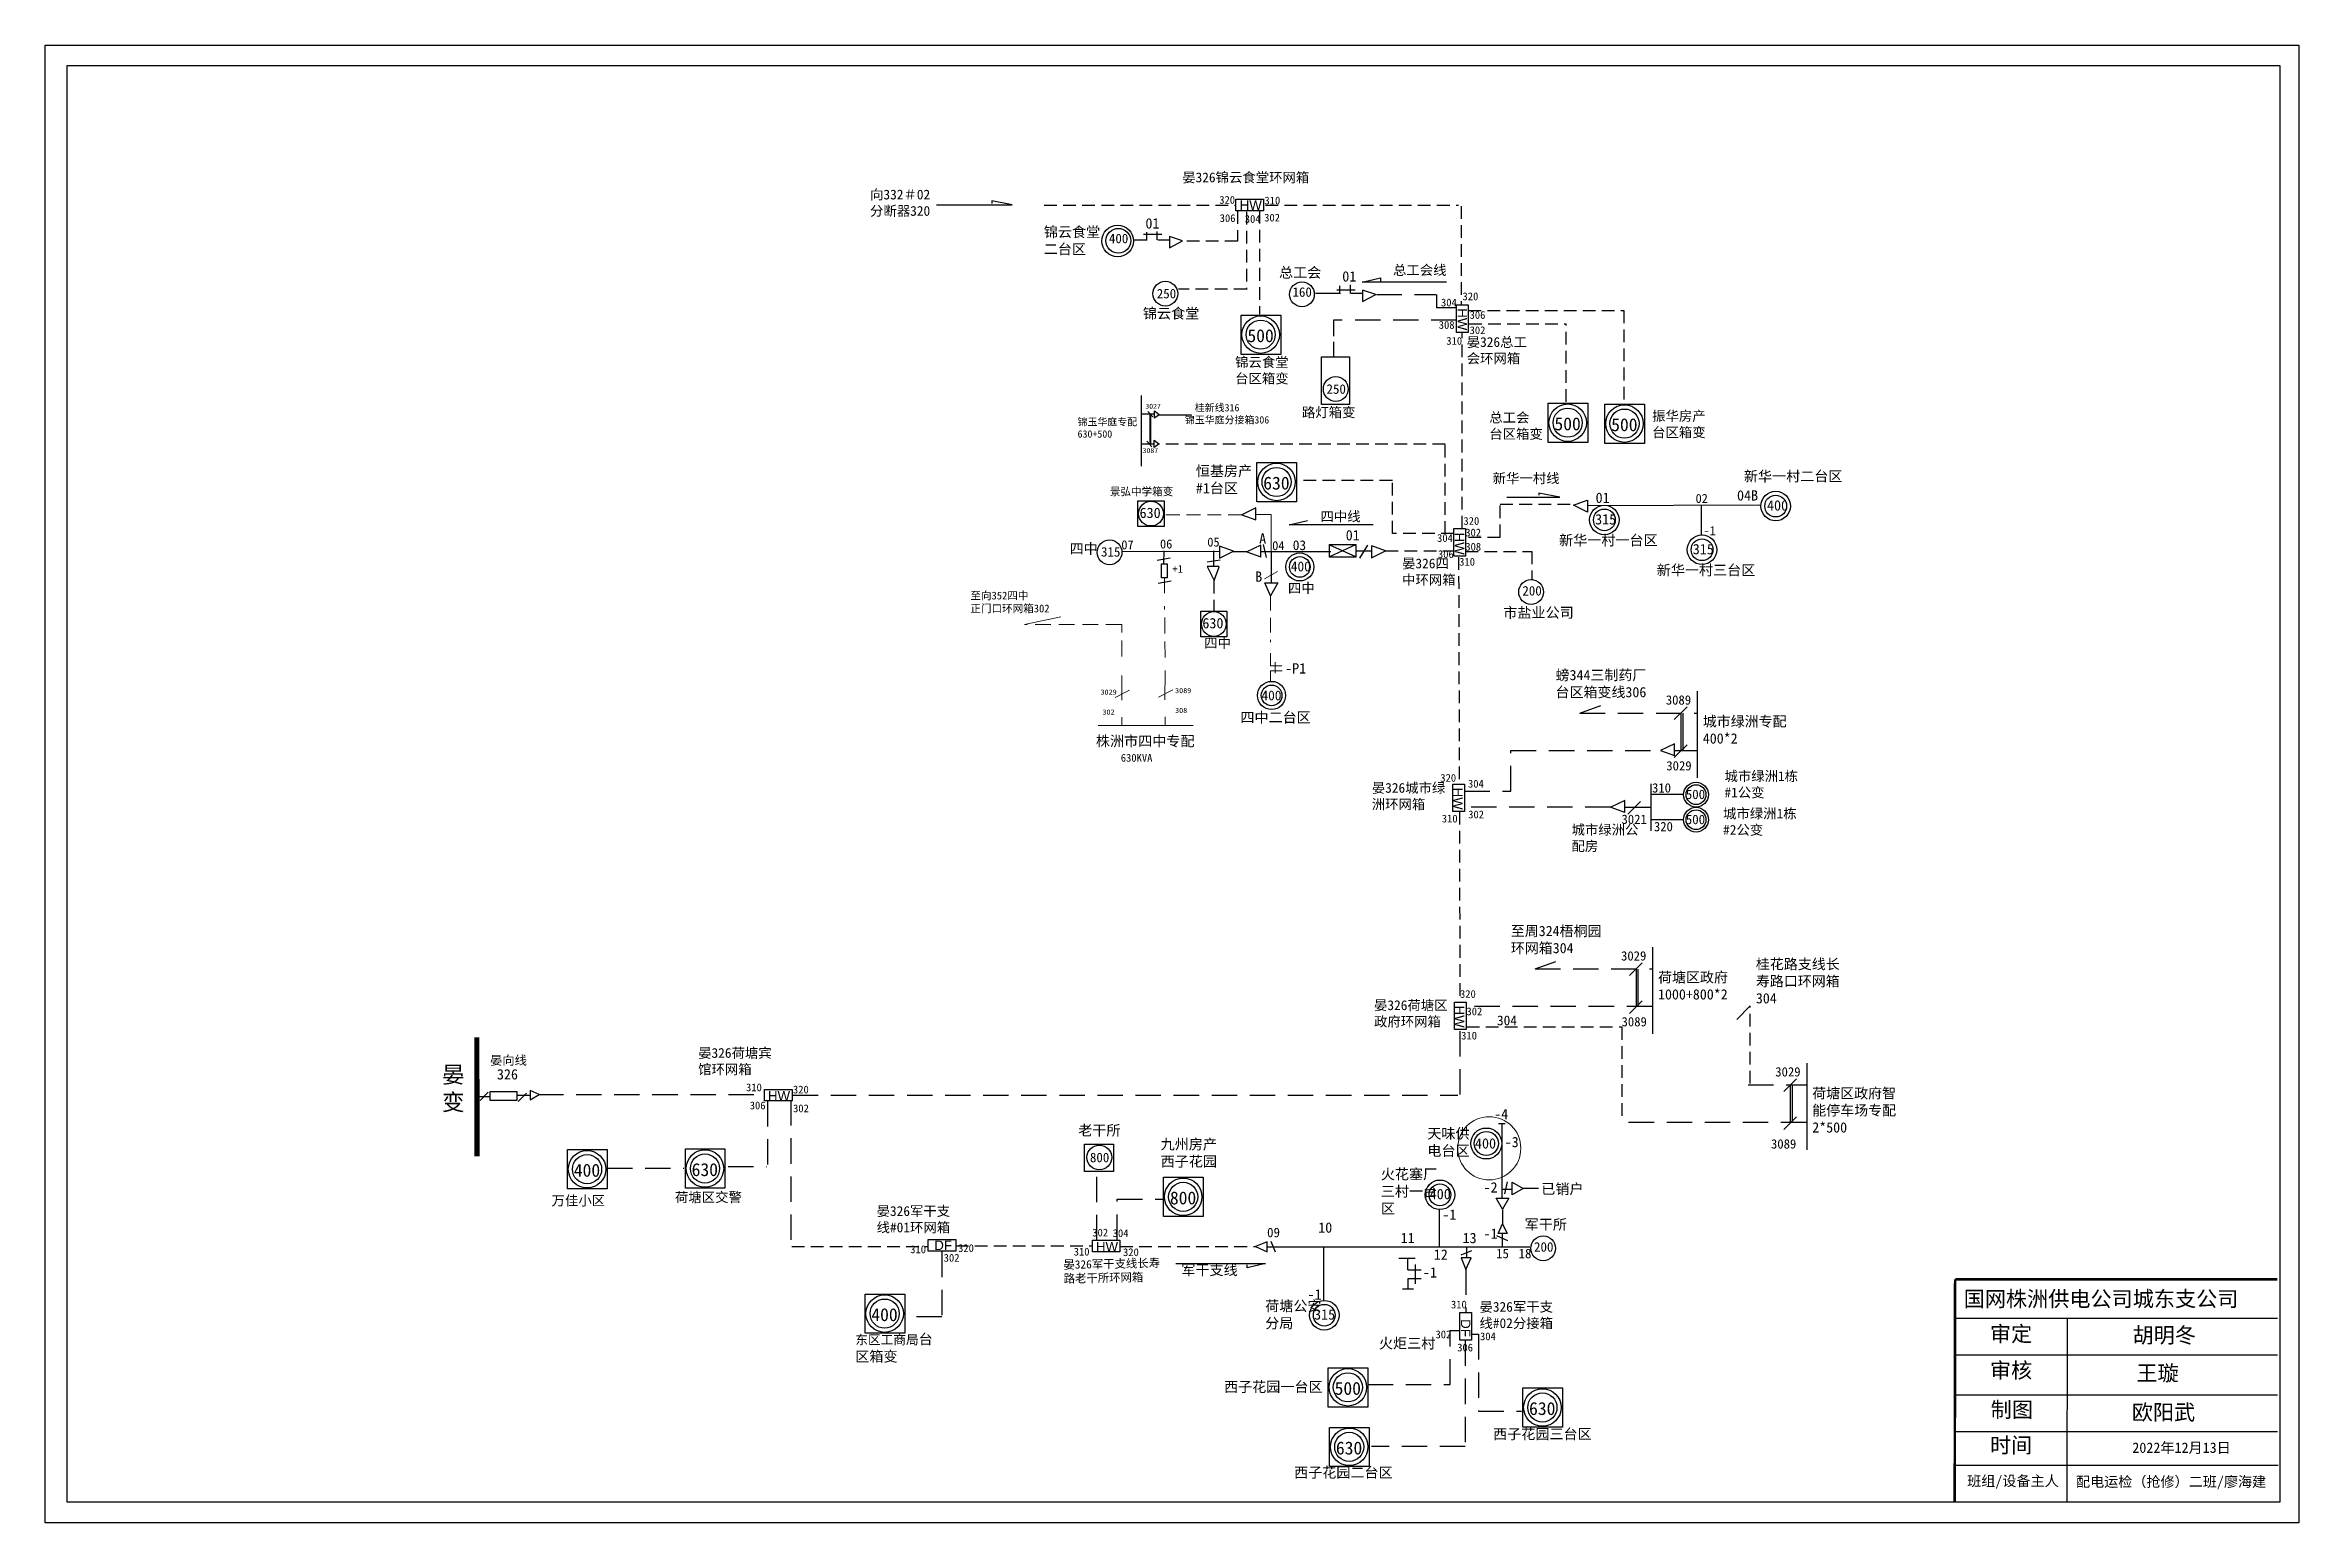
# Model space of a CAD drawing. Extents: x -45 to 392, y -57 to 229.
import ezdxf

# ---------------------------------------------------------------- set-up
doc = ezdxf.new("R2010")
doc.units = 0
doc.header["$LTSCALE"] = 0.774411
doc.linetypes.add('ACAD_ISO02W100', pattern=[15, 12, -3])
doc.linetypes.add('DASHED2', pattern=[9.525, 6.35, -3.175])
doc.layers.get('0').update_dxf_attribs({"linetype": 'CONTINUOUS'})
for name, color, linetype in [('0-RefEdit0', 7, 'CONTINUOUS'), ('Layer2', 1, 'CONTINUOUS'), ('线型', 7, 'DASHED2')]:
    doc.layers.add(name, color=color, linetype=linetype)
doc.styles.add('SimSun_txtstyle_1.80_0_0', font='', dxfattribs={"height": 1.8})
doc.styles.add('SimSun_txtstyle_1.98_0_0', font='', dxfattribs={"height": 1.983748})
doc.styles.get("Standard").update_dxf_attribs({"font": '', "height": 2.5})
doc.styles.add('宋体_txtstyle_1.00_0_0', font='SIMSUN.TTC', dxfattribs={"height": 1})
doc.styles.add('宋体_txtstyle_1.50_0_0', font='SIMSUN.TTC', dxfattribs={"height": 1.5})
doc.styles.add('宋体_txtstyle_150.00_0_0150', font='SIMSUN.TTC', dxfattribs={"height": 150})
doc.styles.add('宋体_txtstyle_2.00_0_0', font='', dxfattribs={"height": 2})
doc.styles.add('宋体_txtstyle_200.00_0_0200', font='SIMSUN.TTC', dxfattribs={"height": 200})
doc.styles.add('宋体_txtstyle_3.00_0_0', font='SIMSUN.TTC', dxfattribs={"height": 3})
doc.styles.add('黑体_txtstyle_0.00_0_0', font='simhei.ttf')
doc.styles.add('黑体_txtstyle_1.90_0_0', font='simhei.ttf', dxfattribs={"height": 1.9})
doc.styles.add('黑体_txtstyle_2.00_0_0', font='simhei.ttf', dxfattribs={"height": 2})
doc.styles.add('黑体_txtstyle_2.50_0_0', font='simhei.ttf', dxfattribs={"height": 2.5})
doc.styles.get('SimSun_txtstyle_1.80_0_0').set_extended_font_data('SimSun')
doc.styles.get('SimSun_txtstyle_1.98_0_0').set_extended_font_data('SimSun')
doc.styles.get('Standard').set_extended_font_data('SimSun')
doc.styles.get('宋体_txtstyle_2.00_0_0').set_extended_font_data('宋体')

# ---------------------------------------------------------------- blocks, each defined once
blk = doc.blocks.new('A$C7642189F')
at = {"linetype": 'Continuous'}
for radius in [3.58, 2.63]:
    blk.add_circle((3.58, 3.58), radius, dxfattribs=at)
blk = doc.blocks.new('A$C1FFB02C7')
for radius in [3, 2.33]:
    blk.add_circle((3, 3), radius)

msp = doc.modelspace()

# ---------------------------------------------------------------- linework, layer by layer
at = {"linetype": 'Continuous'}
for p, q in [((128.1, 198.16), (142.78, 198.16)), ((142.78, 198.16), (138.8, 198.91)), ((138.8, 198.91), (138.8, 198.41)), ((168.2, 192.46), (171.71, 192.46)), ((168.81, 191.34), (168.81, 192.84)), ((170.83, 191.34), (170.83, 193.01)), ((173.2, 192), (173.2, 189.81)), ((175.76, 191.15), (173.2, 192)), ((173.2, 189.81), (175.76, 191.15)), ((210.54, 183.18), (214.09, 184.02)), ((214.09, 184.02), (214.09, 183.39)), ((205.63, 181.68), (209.15, 181.68)), ((206.24, 180.97), (206.24, 182.47)), ((208.27, 180.97), (208.27, 182.64)), ((226.85, 183.18), (210.54, 183.18)), ((210.63, 181.64), (210.63, 179.44)), ((213.19, 180.78), (210.63, 181.64)), ((210.63, 179.44), (213.19, 180.78)), ((224.94, 180.81), (224.94, 178.19)), ((238.54, 141.56), (248.81, 141.56)), ((248.81, 141.56), (244.74, 142.34)), ((244.74, 142.34), (244.74, 141.95)), ((251.46, 139.98), (254.14, 140.95)), ((254.17, 138.66), (251.46, 139.98)), ((254.17, 140.98), (254.17, 138.66)), ((272.77, 83.93), (266.42, 83.93)), ((272.8, 79.07), (266.42, 79.07)), ((41.29, 26.29), (39.71, 24.7)), ((225.52, -3.64), (225.52, 3.55)), ((192.13, -2.65), (189.91, -3.58)), ((189.91, -3.58), (192.13, -4.59)), ((191.99, -3.65), (243, -3.65)), ((192.13, -4.59), (192.13, -2.65)), ((192.18, -3.63), (192.18, -3.63)), ((192.83, -2.55), (193.67, -4.61)), ((203.04, -3.65), (203.04, -14.09)), ((229.74, -5.21), (231.8, -4.36)), ((230.82, -5.86), (230.82, -3.66)), ((174.47, -6.89), (191.82, -6.89)), ((191.82, -6.89), (188.26, -7.73)), ((188.26, -7.73), (188.26, -7.1)), ((217.62, -5.82), (220.78, -5.82)), ((219.35, -8.08), (219.35, -5.87)), ((219.35, -8.08), (221.94, -8.08)), ((220.83, -7.09), (220.83, -10.79)), ((229.7, -5.79), (230.63, -8.02)), ((231.63, -5.79), (229.7, -5.79)), ((230.63, -8.02), (231.63, -5.79)), ((230.82, -5.86), (230.82, -5.86)), ((218.36, -11.78), (220.46, -11.78)), ((219.35, -9.81), (219.35, -11.66)), ((221.94, -9.81), (219.35, -9.81)), ((227.6, -19.82), (229.47, -19.82)), ((231.91, -20.57), (233.04, -20.57))]:
    msp.add_line(p, q, dxfattribs=at)
at = {"color": 0, "linetype": 'DASHED2', "ltscale": 0.5}
for p, q in [((148.96, 198.11), (186.09, 198.11)), ((186.41, 196.94), (186.41, 191.13)), ((188.12, 196.82), (188.12, 181.73)), ((190.64, 196.98), (190.64, 177)), ((191.83, 198.11), (229.2, 198.11)), ((229.72, 197.91), (229.73, 178.82)), ((186.41, 191.13), (175.54, 191.13)), ((188.12, 181.82), (174.95, 181.82)), ((231.14, 177.68), (261.19, 177.68)), ((231.22, 175.07), (250.07, 175.07)), ((250.07, 160.01), (250.07, 175.07)), ((261.19, 177.68), (261.19, 159.58)), ((229.92, 135.46), (229.92, 173.27)), ((226.6, 151.8), (170.99, 151.8)), ((226.61, 134.45), (226.61, 151.84)), ((216.38, 144.78), (197.99, 144.78)), ((216.38, 134.48), (216.38, 144.78)), ((237.28, 133.77), (237.28, 140.19)), ((237.28, 140.19), (251.22, 140.19)), ((215.07, 131.12), (228.19, 131.12)), ((228.28, 134.48), (216.38, 134.48)), ((230.53, 131.03), (243.38, 131.03)), ((237.25, 133.7), (230.69, 133.7)), ((243.38, 131.03), (243.38, 125.55)), ((229.21, 129.93), (229.35, 85.98)), ((181.83, 125.35), (181.83, 119.48)), ((229.36, 80.63), (229.47, 43.77)), ((285.66, 27.97), (285.66, 43.03)), ((230.77, 38.93), (260.81, 38.93)), ((260.81, 38.93), (260.81, 20.83)), ((100.08, -3.58), (126.45, -3.58)), ((131.83, -3.45), (158.19, -3.45)), ((163.65, -3.59), (190.02, -3.59))]:
    msp.add_line(p, q, dxfattribs=at)
for p, q in [((168.9, 191.33), (166.3, 191.33)), ((173.08, 191.33), (170.96, 191.33)), ((206.33, 180.96), (201.47, 180.96)), ((210.51, 180.96), (208.4, 180.96))]:
    msp.add_line(p, q)
at = {"linetype": 'DASHED2'}
for p, q in [((213.31, 180.78), (224.77, 180.78)), ((228.82, 175.81), (204.97, 175.81)), ((204.97, 175.81), (204.97, 173.03)), ((204.97, 173.03), (204.97, 172.87)), ((204.97, 172.87), (204.97, 172.72)), ((204.97, 171.64), (204.97, 168.7)), ((229.52, 25.83), (229.49, 38.42)), ((50.93, 25.83), (94.59, 25.83)), ((95.36, 24.61), (95.36, 12.03)), ((99.92, 24.75), (99.92, -3.61)), ((100.26, 25.72), (229.09, 25.72)), ((64.31, 11.59), (79.17, 11.59)), ((87.76, 11.94), (95.19, 11.94)), ((159.16, -2.35), (159.16, 10.81)), ((129.12, -4.57), (129.12, -17.17)), ((230.63, -8.02), (230.63, -16.36)), ((129.12, -17.17), (121.7, -17.17)), ((227.6, -30.31), (227.6, -19.82)), ((230.51, -21.79), (230.51, -42.29)), ((233.04, -20.57), (233.04, -35.46)), ((211.59, -30.31), (227.6, -30.31)), ((233.04, -35.46), (241.37, -35.46)), ((230.51, -42.29), (212.33, -42.29))]:
    msp.add_line(p, q, dxfattribs=at)
at = {"color": 0, "linetype": 'Continuous'}
for p, q in [((167.79, 157.7), (170.3, 157.7)), ((167.81, 147.55), (167.81, 161.22)), ((169.02, 158.14), (169.98, 157.09)), ((169.46, 151.95), (169.46, 157.5)), ((169.64, 151.95), (169.64, 157.5)), ((170.35, 156.81), (170.35, 158.23)), ((170.35, 158.23), (171.21, 157.52)), ((171.29, 157.52), (170.35, 156.81)), ((171.15, 157.49), (177.5, 157.49)), ((167.82, 151.84), (170.28, 151.84)), ((168.86, 152.36), (169.82, 151.31)), ((170.26, 152.54), (171.13, 151.84)), ((170.26, 151.13), (170.26, 152.54)), ((171.21, 151.84), (170.26, 151.13)), ((276.28, 134.3), (276.28, 139.89)), ((189.96, 139.46), (187.25, 138.14)), ((187.25, 138.14), (189.93, 137.17)), ((189.96, 137.14), (189.96, 139.46)), ((196.37, 136.2), (199.92, 137.03)), ((212.68, 136.19), (196.37, 136.19)), ((164.04, 131.05), (182.89, 131.02)), ((182.89, 132.06), (182.89, 129.73)), ((182.89, 129.73), (185.6, 131.06)), ((185.6, 131.06), (182.92, 132.03)), ((185.53, 131.02), (188.4, 131.02)), ((190.91, 132.24), (188.2, 130.92)), ((190.91, 129.92), (190.91, 132.24)), ((190.91, 131.01), (204.44, 130.99)), ((192.01, 129.86), (191.41, 132.35)), ((192.9, 131), (192.94, 124.94)), ((204.24, 132.33), (209.26, 130.03)), ((209.26, 132.28), (204.24, 129.98)), ((211.54, 132.22), (210, 129.73)), ((212.36, 132.12), (212.36, 129.79)), ((212.36, 129.79), (215.07, 131.12)), ((215.07, 131.12), (212.39, 132.09)), ((173.37, 129.7), (170.85, 129.29)), ((183.03, 129.33), (180.51, 128.92)), ((180.55, 128.08), (181.87, 125.37)), ((182.87, 128.08), (180.55, 128.08)), ((181.87, 125.37), (182.84, 128.05)), ((188.2, 130.92), (190.88, 129.95)), ((173.54, 125.24), (171.01, 124.84)), ((191.67, 124.93), (194.21, 124.95)), ((192.79, 122.42), (191.68, 124.95)), ((194.21, 124.95), (192.79, 122.42)), ((252.69, 99.73), (256.74, 101.2)), ((273.45, 100.93), (270.99, 98.48)), ((275.42, 103.95), (275.42, 87.19)), ((272.24, 99.72), (272.24, 92.45)), ((272.61, 99.72), (272.61, 92.45)), ((271.03, 93.77), (268.32, 92.45)), ((268.32, 92.45), (271, 91.48)), ((273.45, 93.56), (270.99, 91.1)), ((271.03, 91.45), (271.03, 93.77)), ((266.42, 86.05), (266.42, 76.94)), ((261.39, 82.81), (258.67, 81.49)), ((258.67, 81.49), (261.36, 80.52)), ((261.39, 80.49), (261.39, 82.81)), ((264.44, 82.6), (261.98, 80.14)), ((266.75, 54.39), (266.75, 37.63)), ((244.02, 50.17), (248.07, 51.64)), ((264.78, 51.37), (262.32, 48.91)), ((263.57, 50.16), (263.57, 42.89)), ((263.94, 50.16), (263.94, 42.89)), ((264.78, 44), (262.32, 41.54)), ((296.62, 31.94), (296.62, 15.17)), ((51.12, 25.83), (49.38, 26.64)), ((49.42, 26.64), (49.42, 24.84)), ((294.65, 28.92), (292.19, 26.46)), ((293.44, 27.71), (293.44, 20.43)), ((293.81, 27.71), (293.81, 20.43)), ((48.67, 26.11), (47.09, 24.53)), ((49.42, 24.84), (51.12, 25.83)), ((294.65, 21.54), (292.19, 19.08)), ((325.41, -17.43), (387.78, -17.43)), ((347.06, -17.44), (347.01, -53.09)), ((325.41, -24.53), (387.78, -24.53)), ((325.41, -32.28), (387.78, -32.28)), ((325.41, -39.38), (387.78, -39.38)), ((325.57, -45.92), (387.94, -45.92))]:
    msp.add_line(p, q, dxfattribs=at)
at = {"color": 7}
msp.add_line((254.2, 139.93), (287.54, 140.03), dxfattribs=at)
at = {"color": 7, "linetype": 'DASHED2', "lineweight": 0, "ltscale": 0.544222}
msp.add_line((187.25, 138.14), (172.16, 138.14), dxfattribs=at)
at = {"color": 7, "linetype": 'Continuous', "lineweight": 0, "ltscale": 0.544222}
for p, q in [((192.9, 138.19), (189.91, 138.19)), ((192.9, 131), (192.9, 138.19))]:
    msp.add_line(p, q, dxfattribs=at)
at = {"color": 0}
for p, q in [((172.15, 128.68), (172.16, 131.11)), ((181.8, 128.14), (181.81, 131.12)), ((212.3, 131.05), (209.32, 131.06)), ((46.77, 25.73), (49.37, 25.73))]:
    msp.add_line(p, q, dxfattribs=at)
at = {"color": 7, "linetype": 'Continuous', "lineweight": 0, "ltscale": 0.575455}
msp.add_line((194.12, 127.17), (191.59, 125.74), dxfattribs=at)
at = {"color": 7, "linetype": 'Continuous', "lineweight": 0, "ltscale": 0.280568}
msp.add_line((172.23, 125.9), (172.23, 124.54), dxfattribs=at)
at = {"color": 7, "linetype": 'Continuous', "lineweight": 0, "ltscale": 0.389872}
msp.add_line((172.23, 122.95), (172.23, 124.54), dxfattribs=at)
at = {"color": 7, "linetype": 'DASHED2', "lineweight": 0, "ltscale": 0.575455}
msp.add_line((192.79, 122.42), (192.79, 113.48), dxfattribs=at)
at = {"color": 7, "linetype": 'Continuous', "lineweight": 0, "ltscale": 0.618678}
msp.add_line((145.15, 116.9), (152.21, 118.38), dxfattribs=at)
at = {"color": 7, "linetype": 'DASHED2', "lineweight": 0, "ltscale": 0.629574}
for p, q in [((172.38, 110.5), (172.27, 120.41)), ((163.96, 110.71), (163.96, 116.9))]:
    msp.add_line(p, q, dxfattribs=at)
at = {"color": 7, "linetype": 'DASHED2', "lineweight": 0, "ltscale": 0.618678}
msp.add_line((163.96, 116.9), (145.15, 116.9), dxfattribs=at)
at = {"color": 7, "linetype": 'DASHED2', "lineweight": 0, "ltscale": 0.822266}
for p, q in [((192.79, 111.34), (192.79, 108.84)), ((192.79, 108.84), (195.01, 108.84)), ((192.81, 107.88), (195.03, 107.88))]:
    msp.add_line(p, q, dxfattribs=at)
at = {"color": 7, "linetype": 'Continuous', "lineweight": 0, "ltscale": 0.140992}
for p, q in [((193.7, 109.56), (193.7, 107.42)), ((192.81, 107.88), (192.81, 105.97))]:
    msp.add_line(p, q, dxfattribs=at)
at = {"color": 7, "linetype": 'DASHED2', "lineweight": 0, "ltscale": 0.494567}
msp.add_line((163.96, 104.55), (163.96, 107.84), dxfattribs=at)
at = {"color": 7, "linetype": 'Continuous', "lineweight": 0, "ltscale": 0.91541}
for p, q in [((172.38, 107.96), (172.35, 102.31)), ((163.96, 104.55), (163.96, 102.25))]:
    msp.add_line(p, q, dxfattribs=at)
at = {"color": 7, "linetype": 'Continuous', "lineweight": 0, "ltscale": 0.282534}
for p, q in [((165.48, 104.14), (162.68, 102.72)), ((173.86, 104.2), (171.07, 102.79))]:
    msp.add_line(p, q, dxfattribs=at)
at = {"color": 7, "linetype": 'Continuous', "lineweight": 0, "ltscale": 1.121423}
for p, q in [((159.38, 97.33), (177.81, 97.29)), ((164.01, 98.95), (164.01, 97.3)), ((172.39, 99.01), (172.39, 97.37))]:
    msp.add_line(p, q, dxfattribs=at)
at = {"color": 0, "linetype": 'DASHED2'}
for p, q in [((252.69, 99.73), (275.42, 99.73)), ((258.67, 81.49), (230.33, 81.49)), ((244.02, 50.17), (266.75, 50.17)), ((266.69, 42.89), (230.67, 42.89)), ((285.26, 27.71), (296.62, 27.71)), ((296.56, 20.43), (260.54, 20.43)), ((163.07, -2.27), (163.07, 5.61)), ((163.07, 5.61), (172.19, 5.61))]:
    msp.add_line(p, q, dxfattribs=at)
at = {"color": 7, "linetype": 'Continuous', "lineweight": 0, "ltscale": 1.812057}
msp.add_line((285.66, 43.03), (283.12, 40.39), dxfattribs=at)
at = {"linetype": 'ACAD_ISO02W100'}
msp.add_line((41.69, 25.38), (39.21, 25.38), dxfattribs=at)
at = {"color": 0, "linetype": 'ByBlock'}
for p, q in [((237.6, 20.15), (237.6, 5.86)), ((238.15, 6.59), (238.7, 8.92)), ((237.6, 7.55), (239.5, 7.55))]:
    msp.add_line(p, q, dxfattribs=at)
at = {"color": 0, "linetype": 'ByBlock', "ltscale": 2}
for p, q in [((236.9, -1.08), (237.72, 0.83)), ((237.72, 0.83), (238.63, -1.08)), ((238.72, -2.45), (236.63, -1.54)), ((238.63, -1.08), (236.9, -1.08)), ((237.65, -1), (237.65, -3.54))]:
    msp.add_line(p, q, dxfattribs=at)
at = {"color": 0, "linetype": 'Continuous'}
for points in [[(-44.53, 229.08), (391.95, 229.08), (391.95, -57.11), (-44.53, -57.11)], [(-40.26, 225.15), (388.24, 225.15), (388.24, -53.09), (-40.26, -53.09)], [(230.54, 135.46), (230.54, 130.12), (228.3, 130.12), (228.3, 135.46)], [(204.19, 132.39), (209.32, 132.39), (209.32, 129.91), (204.19, 129.91)]]:
    msp.add_lwpolyline(points, close=True, dxfattribs=at)
at = {"linetype": 'Continuous'}
for points in [[(186.1, 199.23), (191.44, 199.23), (191.44, 196.98), (186.1, 196.98)], [(231.06, 178.76), (231.06, 173.41), (228.82, 173.41), (228.82, 178.76)], [(202.66, 168.72), (208.07, 168.72), (208.07, 159.48), (202.66, 159.48)], [(167.1, 140.81), (172.16, 140.81), (172.16, 135.87), (167.1, 135.87)], [(171.69, 128.64), (172.77, 128.64), (172.77, 125.9), (171.69, 125.9)], [(179.27, 119.44), (184.32, 119.44), (184.32, 114.5), (179.27, 114.5)], [(230.35, 85.98), (230.35, 80.63), (228.1, 80.63), (228.1, 85.98)], [(230.65, 43.77), (230.65, 38.42), (228.4, 38.42), (228.4, 43.77)], [(94.77, 26.84), (100.12, 26.84), (100.12, 24.6), (94.77, 24.6)], [(156.78, 16.24), (162.35, 16.24), (162.35, 10.92), (156.78, 10.92)], [(126.5, -2.23), (131.84, -2.23), (131.84, -4.48), (126.5, -4.48)], [(158.29, -2.36), (163.63, -2.36), (163.63, -4.6), (158.29, -4.6)], [(231.68, -16.36), (231.68, -21.71), (229.44, -21.71), (229.44, -16.36)]]:
    msp.add_lwpolyline(points, close=True, dxfattribs=at)
at = {"color": 0}
for points in [[(187.08, 176.8), (194.76, 176.8), (194.76, 169.18), (187.08, 169.18)], [(246.55, 159.73), (254.22, 159.73), (254.22, 152.12), (246.55, 152.12)], [(257.53, 159.57), (265.21, 159.57), (265.21, 151.95), (257.53, 151.95)], [(190.16, 148.26), (197.84, 148.26), (197.84, 140.65), (190.16, 140.65)], [(56.63, 15.18), (64.31, 15.18), (64.31, 7.56), (56.63, 7.56)], [(79.46, 15.31), (87.14, 15.31), (87.14, 7.7), (79.46, 7.7)], [(172.08, 9.83), (179.76, 9.83), (179.76, 2.22), (172.08, 2.22)], [(114.26, -12.78), (121.94, -12.78), (121.94, -20.39), (114.26, -20.39)], [(203.97, -27.05), (211.65, -27.05), (211.65, -34.67), (203.97, -34.67)], [(241.64, -30.96), (249.32, -30.96), (249.32, -38.57), (241.64, -38.57)], [(204.23, -38.6), (211.91, -38.6), (211.91, -46.21), (204.23, -46.21)]]:
    msp.add_lwpolyline(points, close=True, dxfattribs=at)
at = {"linetype": 'Continuous'}
msp.add_lwpolyline([(224.94, 178.29), (228.82, 178.29)], dxfattribs=at)
at = {"color": 0, "linetype": 'DASHED2'}
msp.add_lwpolyline([(230.35, 84.57), (239.34, 84.57), (239.34, 92.45), (268.32, 92.45)], dxfattribs=at)
at = {"color": 0, "linetype": 'Continuous'}
for points in [[(271.03, 92.45), (275.42, 92.45)], [(261.39, 81.49), (266.42, 81.49)]]:
    msp.add_lwpolyline(points, dxfattribs=at)
at = {"linetype": 'Continuous'}
for points, const_width in [([(39.09, 36.94), (39.11, 13.88)], 1), ([(325.37, -9.92), (325.29, -53.09)], 0.5)]:
    msp.add_lwpolyline(points, dxfattribs=dict(at, const_width=const_width))
at = {"linetype": 'ACAD_ISO02W100'}
msp.add_lwpolyline([(46.8, 26.44), (46.8, 24.67), (41.69, 24.67), (41.69, 26.44)], close=True, dxfattribs=at)
at = {"color": 0, "linetype": 'ByBlock'}
for points in [[(241.72, 7.64), (239.57, 6.4), (239.57, 8.89)], [(237.69, 3.64), (236.46, 5.8), (238.94, 5.79)]]:
    msp.add_lwpolyline(points, close=True, dxfattribs=at)
at = {"color": 0, "linetype": 'Continuous', "const_width": 0.5}
msp.add_lwpolyline([(325.41, -9.92), (387.78, -9.92)], dxfattribs=at)
at = {"color": 0, "linetype": 'Continuous'}
for centre, radius in [((163.18, 191.13), 3.06), ((198.46, 128.02), 2.72), ((198.46, 128.02), 2), ((192.99, 103.14), 2.72), ((192.99, 103.14), 2)]:
    msp.add_circle(centre, radius, dxfattribs=at)
at = {"color": 0}
for centre, radius in [((163.32, 191.18), 2.4), ((190.88, 173.01), 3.63), ((190.88, 173.01), 2.82), ((205.42, 162.48), 2.4), ((250.34, 155.95), 3.63), ((250.34, 155.95), 2.82), ((261.33, 155.78), 3.63), ((261.33, 155.78), 2.82), ((193.96, 144.48), 3.63), ((193.96, 144.48), 2.82), ((161.61, 130.84), 2.4), ((60.43, 11.39), 3.63), ((60.43, 11.39), 2.82), ((83.26, 11.52), 3.63), ((83.26, 11.52), 2.82), ((175.88, 6.04), 3.63), ((175.88, 6.04), 2.82), ((118.06, -16.57), 3.63), ((118.06, -16.57), 2.82), ((207.77, -30.84), 3.63), ((207.77, -30.84), 2.82), ((245.44, -34.75), 3.63), ((245.44, -34.75), 2.82), ((208.03, -42.38), 3.63), ((208.03, -42.38), 2.82)]:
    msp.add_circle(centre, radius, dxfattribs=at)
for centre in [(172.41, 180.95), (198.87, 180.81), (169.64, 138.35), (243.25, 123.16), (181.81, 116.98), (159.63, 13.66), (245.59, -3.94)]:
    msp.add_circle(centre, 2.4)
at = {"linetype": 'Continuous'}
for centre, radius in [((257.44, 137.12), 2.86), ((290.62, 139.81), 2.86), ((290.62, 139.81), 2.11), ((257.44, 137.12), 2.11), ((276.35, 131.35), 2.86), ((276.35, 131.35), 2.11), ((275.19, 83.93), 2.4), ((275.19, 83.93), 1.92), ((275.19, 79.07), 2.4), ((275.19, 79.07), 1.92)]:
    msp.add_circle(centre, radius, dxfattribs=at)
at = {"color": 20, "linetype": 'Continuous', "lineweight": 0, "ltscale": 0.533058, "true_color": 0xef4810}
msp.add_circle((235.15, 15.44), 6.11, dxfattribs=at)
at = {"layer": '0-RefEdit0', "linetype": 'ByBlock', "ltscale": 2}
for p, q in [((241.76, 7.69), (244.66, 7.69)), ((237.74, 3.6), (237.74, 0.7))]:
    msp.add_line(p, q, dxfattribs=at)
at = {"layer": '线型', "linetype": 'ByBlock'}
msp.add_line((238.26, 20.16), (236.95, 20.16), dxfattribs=at)

# ---------------------------------------------------------------- block references
at = {"color": 0}
msp.add_blockref('A$C1FFB02C7', (231.58, 13.37), dxfattribs=at)
at = {"linetype": 'DASHED2', "xscale": 0.8000000000000114, "yscale": 0.7999999999999972, "zscale": 0.8}
for p in [(222.74, 3.57), (200.34, -19.75)]:
    msp.add_blockref('A$C7642189F', p, dxfattribs=at)

# ---------------------------------------------------------------- texts
at = {"color": 0, "linetype": 'Continuous', "style": '黑体_txtstyle_2.50_0_0'}
for s, height, p in [('500', 2.5, (188.31, 171.55)), ('500', 2.5, (247.77, 154.48)), ('500', 2.5, (258.76, 154.31)), ('630', 2.5, (191.38, 143.01)), ('500', 1.825, (273.22, 83.07)), ('500', 1.825, (273.22, 78.21)), ('400', 2.5, (57.86, 9.93)), ('630', 2.5, (80.68, 10.06)), ('800', 2.5, (173.3, 4.58)), ('400', 2.5, (115.48, -18.03)), ('500', 2.5, (205.2, -32.3)), ('630', 2.5, (242.86, -36.21)), ('630', 2.5, (205.45, -43.85))]:
    msp.add_text(s, height=height, dxfattribs=at).set_placement(p)
at = {"attachment_point": 1}
for s, insert, char_height, width, style in [('向332＃02分断器320', (115.23, 201.09), 1.9, 13.1228, '黑体_txtstyle_0.00_0_0'), ('晏326锦云食堂环网箱', (175.68, 204.41), 1.9, 36.6574, '黑体_txtstyle_0.00_0_0'), ('{\\H0.7895x;320}', (182.86, 199.85), 1.9, 21.1962, '黑体_txtstyle_0.00_0_0'), ('{\\fArial|b0|i0|c0|p32;HW}', (186.82, 198.99), 1.84, 3.8702, '黑体_txtstyle_0.00_0_0'), ('{\\H0.7895x;310}', (191.61, 199.73), 1.9, 21.1962, '黑体_txtstyle_0.00_0_0'), ('01', (168.56, 195.56), 2, 20.6096, '黑体_txtstyle_0.00_0_0'), ('{\\H0.7895x;306}', (182.94, 196.32), 1.9, 21.1962, '黑体_txtstyle_0.00_0_0'), ('{\\H0.7895x;304}', (187.8, 196.17), 1.9, 21.1962, '黑体_txtstyle_0.00_0_0'), ('{\\H0.7895x;302}', (191.56, 196.42), 1.9, 21.1962, '黑体_txtstyle_0.00_0_0'), ('总工会', (194.44, 186.05), 2, 13.1434, '黑体_txtstyle_0.00_0_0'), ('01', (206.68, 185.29), 2, 20.6096, '黑体_txtstyle_0.00_0_0'), ('总工会线', (216.51, 186.47), 1.9, 16.3889, '黑体_txtstyle_0.00_0_0'), ('250', (170.76, 181.87), 1.84, 3.8702, '黑体_txtstyle_0.00_0_0'), ('160', (197.04, 182.18), 1.84, 3.8702, '黑体_txtstyle_0.00_0_0'), ('{\\H0.7895x;304}', (225.8, 179.98), 1.9, 21.1962, '黑体_txtstyle_0.00_0_0'), ('{\\H0.7895x;320}', (229.97, 181.17), 1.9, 21.1962, '黑体_txtstyle_0.00_0_0'), ('锦云食堂', (168.08, 178.12), 2, 13.1434, '黑体_txtstyle_0.00_0_0'), ('{\\H0.7895x;308}', (225.37, 175.64), 1.9, 21.1962, '黑体_txtstyle_0.00_0_0'), ('{\\H0.7895x;306}', (231.34, 177.57), 1.9, 21.1962, '黑体_txtstyle_0.00_0_0'), ('{\\H0.7895x;302}', (231.34, 174.61), 1.9, 21.1962, '黑体_txtstyle_0.00_0_0'), ('{\\H0.7895x;310}', (226.83, 172.55), 1.9, 21.1962, '黑体_txtstyle_0.00_0_0'), ('晏326总工会环网箱', (230.78, 172.53), 1.9, 13.476, '黑体_txtstyle_0.00_0_0'), ('总工会\\P台区箱变', (235.15, 157.9), 1.9, 21.1962, '黑体_txtstyle_0.00_0_0'), ('振华房产\\P台区箱变', (266.69, 158.22), 1.9, 21.1962, '黑体_txtstyle_0.00_0_0'), ('新华一村线', (235.81, 146.15), 1.9, 19.7751, '黑体_txtstyle_0.00_0_0'), ('02', (275.1, 142.16), 1.748, 3.6767, '黑体_txtstyle_0.00_0_0'), ('400', (288.94, 140.94), 2, 3.8702, '黑体_txtstyle_0.00_0_0'), ('{\\H0.7895x;320}', (230.15, 137.68), 1.9, 21.1962, '黑体_txtstyle_0.00_0_0'), ('{\\H0.7895x;302}', (230.5, 135.44), 1.9, 21.1962, '黑体_txtstyle_0.00_0_0'), ('315', (255.65, 138.25), 2, 3.8702, '黑体_txtstyle_0.00_0_0'), ('-1', (276.64, 135.92), 1.748, 3.6767, '黑体_txtstyle_0.00_0_0'), ('{\\H0.7895x;304}', (225.04, 134.38), 1.9, 21.1962, '黑体_txtstyle_0.00_0_0'), ('{\\H0.7895x;306}', (225.21, 131.25), 1.9, 21.1962, '黑体_txtstyle_0.00_0_0'), ('{\\H0.7895x;308}', (230.51, 132.68), 1.9, 21.1962, '黑体_txtstyle_0.00_0_0'), ('315', (274.56, 132.47), 2, 3.8702, '黑体_txtstyle_0.00_0_0'), ('{\\H0.7895x;310}', (229.33, 129.77), 1.9, 21.1962, '黑体_txtstyle_0.00_0_0'), ('200', (241.56, 124.33), 1.84, 3.8702, '黑体_txtstyle_0.00_0_0'), ('市盐业公司', (237.87, 120.18), 2, 14.6394, '黑体_txtstyle_0.00_0_0'), ('四中', (179.94, 114.24), 1.9, 21.1962, '黑体_txtstyle_0.00_0_0'), ('{\\H0.7895x;320}', (225.67, 87.92), 1.9, 3.7449, '黑体_txtstyle_0.00_0_0'), ('{\\fSimSun|b0|i0|c134|p2;城市绿洲1栋#1公变}', (280.7, 88.46), 1.9, 15.7129, '黑体_txtstyle_0.00_0_0'), ('{\\fSimSun|b0|i0|c134|p2;晏326城市绿洲环网箱}', (212.4, 86.19), 1.9, 14.4185, '黑体_txtstyle_0.00_0_0'), ('{\\H0.7895x;304}', (231.03, 86.79), 1.9, 3.6822, '黑体_txtstyle_0.00_0_0'), ('{\\H0.7895x;310}', (225.96, 80.04), 1.9, 3.7136, '黑体_txtstyle_0.00_0_0'), ('{\\H0.7895x;302}', (231.07, 80.84), 1.9, 3.6822, '黑体_txtstyle_0.00_0_0'), ('{\\fSimSun|b0|i0|c134|p2;城市绿洲1栋#2公变}', (280.43, 81.22), 1.9, 15.1674, '黑体_txtstyle_0.00_0_0'), ('{\\fSimSun|b0|i0|c134|p2;城市绿洲公配房}', (251.08, 78.09), 1.9, 15.1674, '黑体_txtstyle_0.00_0_0'), ('{\\fSimSun|b0|i0|c134|p2;晏326荷塘区政府环网箱}', (212.83, 44.1), 1.9, 14.4185, '黑体_txtstyle_0.00_0_0'), ('{\\H0.7895x;320}', (229.48, 46.08), 1.9, 21.1962, '黑体_txtstyle_0.00_0_0'), ('{\\H0.7895x;302}', (230.73, 42.7), 1.9, 21.1962, '黑体_txtstyle_0.00_0_0'), ('304', (236.64, 41.15), 1.9, 21.1962, '黑体_txtstyle_1.90_0_0'), ('{\\fSimSun|b0|i0|c134|p2;晏326荷塘宾馆环网箱}', (81.94, 34.86), 1.9, 14.4185, '黑体_txtstyle_0.00_0_0'), ('{\\H0.7895x;310}', (229.71, 38.01), 1.9, 21.1962, '黑体_txtstyle_0.00_0_0'), ('{\\H0.7895x;310}', (91.21, 27.99), 1.9, 21.1962, '黑体_txtstyle_0.00_0_0'), ('{\\fArial|b0|i0|c0|p32;HW}', (95.46, 26.51), 1.84, 3.8702, '黑体_txtstyle_0.00_0_0'), ('{\\H0.7895x;320}', (100.3, 27.57), 1.9, 21.1962, '黑体_txtstyle_0.00_0_0'), ('{\\H0.7895x;306}', (91.93, 24.49), 1.9, 21.1962, '黑体_txtstyle_0.00_0_0'), ('{\\H0.7895x;302}', (100.32, 23.92), 1.9, 21.1962, '黑体_txtstyle_0.00_0_0'), ('-4', (236.09, 23.07), 2, 8.7165, '黑体_txtstyle_0.00_0_0'), ('{\\fSimSun|b0|i0|c134|p2;老干所}', (155.55, 19.92), 2, 18.7078, '黑体_txtstyle_0.00_0_0'), ('{\\fSimSun|b0|i0|c134|p2;九州房产\\P西子花园}', (171.51, 17.23), 2, 25.1076, '黑体_txtstyle_0.00_0_0'), ('天味供\\P电台区', (223.16, 19.31), 2, 8.7165, '黑体_txtstyle_0.00_0_0'), ('-3', (238.13, 17.65), 2, 8.7165, '黑体_txtstyle_0.00_0_0'), ('800', (157.81, 14.58), 1.84, 3.8702, '黑体_txtstyle_0.00_0_0'), ('400', (232.38, 17.39), 2, 8.7165, '黑体_txtstyle_2.00_0_0'), ('{\\fSimSun|b0|i0|c134|p2;火花塞厂三村一台区}', (214.15, 11.43), 2, 10.9382, '黑体_txtstyle_0.00_0_0'), ('-2', (234.04, 8.87), 2, 8.7165, '黑体_txtstyle_0.00_0_0'), ('已销户', (245.22, 8.58), 2, 16.6286, '黑体_txtstyle_0.00_0_0'), ('万佳小区', (53.56, 6.27), 1.9, 21.1962, '黑体_txtstyle_0.00_0_0'), ('荷塘区交警', (77.45, 6.92), 1.9, 21.1962, '黑体_txtstyle_0.00_0_0'), ('{\\fSimSun|b0|i0|c134|p2;晏326军干支\\P线#01环网箱}', (116.5, 4.24), 1.9, 21.1962, '黑体_txtstyle_0.00_0_0'), ('09', (192.12, 0.06), 1.84, 3.8702, '黑体_txtstyle_0.00_0_0'), ('10', (202.02, 1.09), 2, 8.7165, '黑体_txtstyle_0.00_0_0'), ('-1', (226.06, 3.59), 2, 8.5183, '黑体_txtstyle_0.00_0_0'), ('{\\fSimSun|b0|i0|c134|p2;军干所}', (242.01, 1.69), 2, 13.1434, '黑体_txtstyle_0.00_0_0'), ('{\\H0.7895x;310}', (123.01, -3.37), 1.9, 21.1962, '黑体_txtstyle_0.00_0_0'), ('{\\fArial|b0|i0|c0|p32;DF}', (127.67, -2.42), 1.84, 3.8702, '黑体_txtstyle_0.00_0_0'), ('{\\H0.7895x;320}', (132.28, -3.14), 1.9, 21.1962, '黑体_txtstyle_0.00_0_0'), ('{\\H0.7895x;310}', (154.67, -3.83), 1.9, 21.1962, '黑体_txtstyle_0.00_0_0'), ('{\\H0.7895x;302}', (158.27, -0.13), 1.9, 21.1962, '黑体_txtstyle_0.00_0_0'), ('{\\fArial|b0|i0|c0|p32;HW}', (158.98, -2.69), 1.84, 3.8702, '黑体_txtstyle_0.00_0_0'), ('{\\H0.7895x;304}', (162.22, -0.25), 1.9, 21.1962, '黑体_txtstyle_0.00_0_0'), ('{\\H0.7895x;320}', (164.22, -3.93), 1.9, 21.1962, '黑体_txtstyle_0.00_0_0'), ('11', (217.98, -0.93), 2, 8.7165, '黑体_txtstyle_0.00_0_0'), ('12', (224.4, -4.14), 2, 8.7165, '黑体_txtstyle_0.00_0_0'), ('13', (229.97, -0.93), 2, 8.7165, '黑体_txtstyle_0.00_0_0'), ('-1', (234.06, -0.08), 2, 8.7165, '黑体_txtstyle_0.00_0_0'), ('15', (236.46, -4.02), 1.84, 3.8702, '黑体_txtstyle_0.00_0_0'), ('18', (240.82, -4.02), 1.84, 3.8702, '黑体_txtstyle_0.00_0_0'), ('200', (243.82, -2.74), 1.84, 3.8702, '黑体_txtstyle_0.00_0_0'), ('{\\H0.7895x;302}', (129.49, -5.02), 1.9, 21.1962, '黑体_txtstyle_0.00_0_0'), ('{\\fSimSun|b0|i0|c134|p2;军干支线}', (175.52, -7.12), 2, 13.1434, '黑体_txtstyle_0.00_0_0'), ('-1', (222.3, -7.59), 2, 8.5183, '黑体_txtstyle_0.00_0_0'), ('-1', (199.95, -11.86), 2, 8.5183, '黑体_txtstyle_0.00_0_0'), ('{\\fSimSun|b0|i0|c134|p2;荷塘公安分局}', (191.75, -14.09), 2, 10.9382, '黑体_txtstyle_0.00_0_0'), ('{\\H0.7895x;310}', (227.73, -14.06), 1.9, 21.1962, '黑体_txtstyle_0.00_0_0'), ('{\\fSimSun|b0|i0|c134|p2;晏326军干支\\P线#02分接箱}', (233.25, -14.31), 1.9, 21.1962, '黑体_txtstyle_0.00_0_0'), ('{\\fSimSun|b0|i0|c134|p2;\\H0.9x;东区工商局\\H1.111x;台区箱变}', (112.37, -20.53), 2, 15.2912, '黑体_txtstyle_0.00_0_0'), ('{\\fSimSun|b0|i0|c134|p2;火炬三村}', (213.79, -21.32), 2, 18.7078, '黑体_txtstyle_0.00_0_0'), ('{\\H0.7895x;302}', (224.74, -19.85), 1.9, 21.1962, '黑体_txtstyle_0.00_0_0'), ('{\\H0.7895x;304}', (233.36, -20.23), 1.9, 21.1962, '黑体_txtstyle_0.00_0_0'), ('{\\H0.7895x;306}', (228.94, -22.39), 1.9, 21.1962, '黑体_txtstyle_0.00_0_0'), ('{\\fSimSun|b0|i0|c134|p2;西子花园一台区}', (183.78, -29.75), 2, 23.0604, '黑体_txtstyle_0.00_0_0'), ('{\\fSimSun|b0|i0|c134|p2;西子花园三台区}', (235.9, -38.88), 2, 23.0604, '黑体_txtstyle_0.00_0_0'), ('{\\fSimSun|b0|i0|c134|p2;西子花园二台区}', (197.35, -46.34), 2, 23.0604, '黑体_txtstyle_0.00_0_0')]:
    msp.add_mtext(s, dxfattribs=dict(at, insert=insert, char_height=char_height, width=width, style=style))
at = {"color": 0, "attachment_point": 1, "style": '黑体_txtstyle_0.00_0_0'}
for s, insert, char_height, width in [('锦云食堂二台区', (148.88, 193.9), 2, 13.1434), ('400', (161.49, 192.55), 1.84, 3.8702), ('锦云食堂\\P台区箱变', (185.93, 168.63), 1.9, 21.1962), ('250', (203.63, 163.39), 1.84, 3.8702), ('{\\fSimSun|b0|i0|c134|p2;\\H0.8x;3027}', (168.55, 159.62), 1.1964, 7.2516), ('  桂新线316\\P锦玉华庭分接箱306', (176.2, 159.56), 1.41, 18.8775), ('路灯箱变', (198.87, 158.92), 1.9, 21.1962), ('\\P锦玉华庭专配\\P630+500', (155.42, 159.18), 1.41, 18.8775), ('{\\fSimSun|b0|i0|c134|p2;\\H0.8x;3087}', (168.02, 151.04), 1.1964, 7.2516), ('四中线', (202.46, 138.75), 1.9, 10.5468), ('四中', (153.88, 132.57), 2, 6.6251), ('315', (159.96, 131.87), 1.84, 3.8702), ('07', (163.9, 133.18), 1.748, 12.4862), ('06', (171.39, 133.35), 1.748, 12.4862), ('05', (180.55, 133.71), 1.748, 12.4862), ('04', (193.11, 133.02), 1.748, 12.4862), ('01', (207.35, 135.17), 2, 25.21), ('晏326四中环网箱', (218.26, 129.65), 1.9, 11.441), ('四中', (196.17, 124.88), 1.9, 6.2939)]:
    msp.add_mtext(s, dxfattribs=dict(at, insert=insert, char_height=char_height, width=width))
at = {"attachment_point": 1, "style": '黑体_txtstyle_0.00_0_0'}
for s, insert, char_height, width, rotation in [('{\\fArial|b0|i0|c0|p32;HW}', (230.86, 178.12), 1.84, 3.8702, 270), ('{\\fArial|b0|i0|c0|p32;HW}', (230.29, 134.68), 1.84, 3.8702, 270), ('{\\fArial|b0|i0|c0|p32;HW}', (230.02, 85.29), 1.84, 3.8702, 270), ('{\\fArial|b0|i0|c0|p32;HW}', (230.32, 43.08), 1.84, 3.8702, 270), ('{\\fSimSun|b0|i0|c134|p2;晏326军干支线长寿路老干所环网箱}', (152.66, -6.3), 1.615, 18.7077, 1.05), ('{\\fArial|b0|i0|c0|p32;DF}', (231.5, -17.65), 1.84, 3.8702, 270)]:
    msp.add_mtext(s, dxfattribs=dict(at, insert=insert, char_height=char_height, width=width, rotation=rotation))
at = {"color": 7, "char_height": 2, "attachment_point": 1}
for s, insert, width, style in [('恒基房产^M^J#1台区', (178.32, 147.61), 13.1434, '黑体_txtstyle_2.00_0_0'), ('新华一村二台区', (284.46, 146.59), 19.4872, '黑体_txtstyle_0.00_0_0'), ('01', (255.74, 142.42), 13.2214, '黑体_txtstyle_0.00_0_0'), ('04B', (283.13, 142.88), 13.2214, '黑体_txtstyle_0.00_0_0'), ('新华一村一台区', (248.67, 134.19), 20.6282, '黑体_txtstyle_0.00_0_0'), ('新华一村三台区', (267.58, 128.41), 20.6282, '黑体_txtstyle_0.00_0_0')]:
    msp.add_mtext(s, dxfattribs=dict(at, insert=insert, width=width, style=style))
at = {"color": 7, "linetype": 'DASHED2', "lineweight": 0, "ltscale": 0.700223, "insert": (161.68, 143.37), "char_height": 1.5, "attachment_point": 1, "style": '宋体_txtstyle_1.50_0_0'}
msp.add_mtext('景弘中学箱变', dxfattribs=at)
at = {"color": 7, "linetype": 'DASHED2', "lineweight": 0, "ltscale": 0.735432, "char_height": 2, "attachment_point": 1, "style": '宋体_txtstyle_200.00_0_0200'}
for s, insert in [('A', (190.59, 134.51)), ('B', (189.82, 127.15))]:
    msp.add_mtext(s, dxfattribs=dict(at, insert=insert))
at = {"color": 7, "linetype": 'Continuous', "lineweight": 0, "ltscale": 0.240542, "insert": (173.77, 128.4), "char_height": 1.5, "attachment_point": 1, "style": '宋体_txtstyle_1.50_0_0'}
msp.add_mtext('+1', dxfattribs=at)
at = {"color": 1, "linetype": 'Continuous', "lineweight": 0, "ltscale": 0.530417, "true_color": 0xff0000, "insert": (134.66, 123.23), "char_height": 1.5, "attachment_point": 1, "style": '宋体_txtstyle_150.00_0_0150'}
msp.add_mtext('至向352四中^M^J正门口环网箱302', dxfattribs=at)
at = {"color": 7, "linetype": 'Continuous', "lineweight": 0, "ltscale": 1.554502, "char_height": 2, "attachment_point": 1, "style": '宋体_txtstyle_200.00_0_0200'}
for s, insert in [('-P1', (195.61, 109.38)), ('四中二台区', (186.95, 99.9))]:
    msp.add_mtext(s, dxfattribs=dict(at, insert=insert))
at = {"linetype": 'Continuous', "attachment_point": 1}
for s, insert, char_height, width in [('螃344三制药厂台区箱变线306', (247.99, 108.08), 1.9837, 19.8904), ('城市绿洲专配\\P400*2', (276.5, 99.11), 1.984, 17.3127), ('至周324梧桐园环网箱304', (239.32, 58.52), 1.9837, 19.8904), ('荷塘区政府\\P1000+800*2', (267.83, 49.55), 1.984, 17.3127)]:
    msp.add_mtext(s, dxfattribs=dict(at, insert=insert, char_height=char_height, width=width))
at = {"color": 7, "linetype": 'Continuous', "lineweight": 0, "ltscale": 1.009783, "char_height": 1, "attachment_point": 1, "style": '宋体_txtstyle_1.00_0_0'}
for s, insert in [('3029', (159.87, 104.28)), ('302', (160.24, 100.42)), ('3089', (174.31, 104.58)), ('308', (174.31, 100.74))]:
    msp.add_mtext(s, dxfattribs=dict(at, insert=insert))
at = {"color": 0, "linetype": 'Continuous', "char_height": 1.8, "width": 5.6554, "attachment_point": 1}
for s, insert in [('3089', (269.34, 103.16)), ('3029', (269.44, 90.42)), ('310', (266.67, 86.14)), ('3021', (260.76, 80.06)), ('320', (267.04, 78.64)), ('3029', (260.67, 53.6)), ('3089', (260.77, 40.85)), ('3029', (290.54, 31.15))]:
    msp.add_mtext(s, dxfattribs=dict(at, insert=insert))
at = {"color": 7, "linetype": 'Continuous', "lineweight": 0, "ltscale": 0.56099, "attachment_point": 1}
for s, insert, char_height, style in [('株洲市四中专配', (158.97, 95.3), 2, '宋体_txtstyle_2.00_0_0'), ('630KVA', (163.79, 91.81), 1.5, '宋体_txtstyle_1.50_0_0')]:
    msp.add_mtext(s, dxfattribs=dict(at, insert=insert, char_height=char_height, style=style))
at = {"linetype": 'Continuous', "attachment_point": 1}
for s, insert, char_height, width, style in [('桂花路支线长寿路口环网箱304', (286.78, 52.1), 1.9837, 17.3127, 'SimSun_txtstyle_1.98_0_0'), ('晏\\P变', (32.32, 31.31), 3.2, 21.9964, '黑体_txtstyle_0.00_0_0'), ('荷塘区政府智能停车场专配2*500', (297.7, 27.09), 1.9837, 17.3127, 'SimSun_txtstyle_1.98_0_0'), ('国网株洲供电公司城东支公司', (327.03, -12.21), 3, 82.0179, '宋体_txtstyle_3.00_0_0'), ('胡明冬', (359.74, -19.25), 3, 23.4615, '宋体_txtstyle_3.00_0_0'), ('王璇', (360.48, -26.58), 3, 33.0539, '宋体_txtstyle_3.00_0_0')]:
    msp.add_mtext(s, dxfattribs=dict(at, insert=insert, char_height=char_height, width=width, style=style))
at = {"color": 0, "linetype": 'Continuous', "attachment_point": 1, "style": '黑体_txtstyle_0.00_0_0'}
for s, insert, char_height, width in [('晏向线', (41.63, 33.37), 1.748, 10.0501), ('326', (42.97, 30.77), 2, 4.5243), ('审定', (332.11, -18.99), 3, 23.4615), ('审核', (332.11, -26.05), 3, 23.4615), ('制图', (332.27, -33.67), 3, 23.4615), ('时间', (332.11, -40.55), 3, 23.4615)]:
    msp.add_mtext(s, dxfattribs=dict(at, insert=insert, char_height=char_height, width=width))
at = {"color": 7, "linetype": 'Continuous', "attachment_point": 1}
for s, insert, char_height, width, style in [('3089', (289.71, 17.19), 1.8, 5.6554, 'SimSun_txtstyle_1.80_0_0'), ('欧阳武', (359.58, -34.17), 3, 23.4615, '宋体_txtstyle_3.00_0_0')]:
    msp.add_mtext(s, dxfattribs=dict(at, insert=insert, char_height=char_height, width=width, style=style))
at = {"color": 7, "linetype": 'Continuous', "lineweight": 0, "ltscale": 0.583809, "insert": (359.68, -41.54), "char_height": 2, "attachment_point": 1, "style": '宋体_txtstyle_2.00_0_0'}
msp.add_mtext('2022年12月13日', dxfattribs=at)
at = {"color": 7, "linetype": 'Continuous', "lineweight": 0, "ltscale": 0.559861, "char_height": 2, "attachment_point": 1, "style": '宋体_txtstyle_200.00_0_0200'}
for s, insert in [('班组/设备主人', (327.7, -47.97)), ('配电运检（抢修）二班/廖海建', (348.78, -48.12))]:
    msp.add_mtext(s, dxfattribs=dict(at, insert=insert))
at = {"layer": 'Layer2', "color": 7, "linetype": 'Continuous', "char_height": 2, "width": 3.0176, "attachment_point": 1, "style": '黑体_txtstyle_0.00_0_0'}
for insert in [(167.43, 139.5), (179.59, 118.14)]:
    msp.add_mtext('630', dxfattribs=dict(at, insert=insert))
at = {"layer": 'Layer2', "color": 0, "linetype": 'Continuous', "char_height": 1.9, "attachment_point": 1, "style": '黑体_txtstyle_0.00_0_0'}
for s, insert, width in [('03', (197.09, 133.18), 3.8223), ('400', (196.72, 129.07), 2.5482), ('400', (191.03, 104.09), 2.5482)]:
    msp.add_mtext(s, dxfattribs=dict(at, insert=insert, width=width))
at = {"layer": 'Layer2', "linetype": 'Continuous', "char_height": 2, "width": 3.0176, "attachment_point": 1, "style": '黑体_txtstyle_0.00_0_0'}
for s, insert in [('{\\C0;400}', (223.62, 7.58)), ('{\\C0;315}', (201.22, -15.74))]:
    msp.add_mtext(s, dxfattribs=dict(at, insert=insert))

doc.saveas('drawing.dxf')
